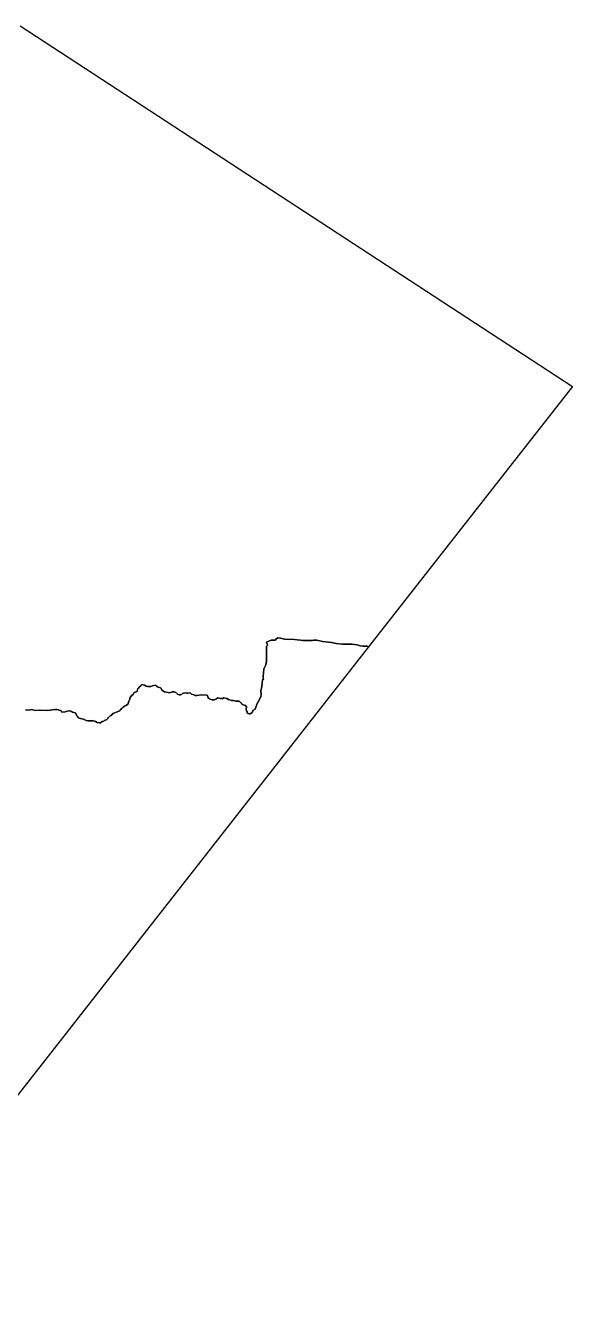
# Model space of a CAD drawing. Header units: metres. Extents: x 121090 to 122167, y 1216661 to 1217657.
# Drawn here: x 121804 to 122167, y 1216661 to 1217512 of the extents above; entities that cross this region are included whole.
import ezdxf

# ---------------------------------------------------------------- set-up
doc = ezdxf.new("R2010")
doc.units = ezdxf.units.M

msp = doc.modelspace()

# ---------------------------------------------------------------- linework, layer by layer
for points in [[(121800.7517, 1217512.2248), (122166.8854, 1217273.1284), (122031.7939, 1217100.6467), (122030.856, 1217100.9276), (122028.7742, 1217100.8948), (122028.1379, 1217101.0693), (122026.1378, 1217101.1147), (122024.1523, 1217101.7999), (122020.5631, 1217102.3615), (122014.5576, 1217102.2576), (122010.2449, 1217102.6755), (122007.1375, 1217103.3062), (122001.1501, 1217104.0023), (121997.5682, 1217104.8838), (121995.1682, 1217104.9382), (121994.6009, 1217104.6309), (121989.5627, 1217104.8252), (121988.199, 1217104.696), (121986.6063, 1217105.0523), (121984.5262, 1217105.0995), (121982.6135, 1217105.4629), (121976.1316, 1217105.5299), (121973.426, 1217106.2315), (121971.6697, 1217106.4314), (121970.1279, 1217105.5058), (121970.0351, 1217104.9477), (121967.0751, 1217105.0147), (121964.0025, 1217103.6436), (121964.5334, 1217102.3509), (121965.0007, 1217101.78), (121964.1844, 1217101.0782), (121964.0378, 1217091.0762), (121963.7433, 1217088.6817), (121962.4035, 1217086.0706), (121962.2963, 1217084.8724), (121962.0473, 1217084.4779), (121961.9474, 1217080.0778), (121962.1639, 1217079.0324), (121961.3531, 1217078.5705), (121961.0969, 1217074.334), (121960.3099, 1217071.3903), (121960.4936, 1217068.9049), (121960.2246, 1217067.6303), (121959.5392, 1217065.6447), (121957.7085, 1217062.5646), (121956.9666, 1217060.2903), (121956.8541, 1217060.1827), (121956.676, 1217059.3863), (121956.5105, 1217059.15), (121955.0506, 1217058.3026), (121954.7869, 1217057.268), (121954.5397, 1217056.9535), (121953.3197, 1217056.1007), (121952.5197, 1217056.1188), (121951.9634, 1217056.2915), (121951.336, 1217056.866), (121951.1942, 1217057.6697), (121950.8796, 1217057.9169), (121950.5923, 1217059.3642), (121950.5995, 1217059.6842), (121950.9304, 1217060.1569), (121950.8667, 1217060.8788), (121950.083, 1217061.6169), (121947.8593, 1217062.3877), (121947.5556, 1217063.1149), (121947.1647, 1217063.524), (121946.2228, 1217064.3458), (121945.9046, 1217064.433), (121943.7446, 1217064.482), (121942.3136, 1217064.9147), (121940.8718, 1217064.8673), (121939.8445, 1217065.4508), (121938.8081, 1217065.6345), (121937.7808, 1217066.2181), (121935.8698, 1217066.6616), (121935.0625, 1217066.3597), (121933.3807, 1217066.3178), (121931.7098, 1217066.7558), (121930.9752, 1217066.1322), (121929.439, 1217065.4466), (121927.999, 1217065.4792), (121926.6461, 1217065.8301), (121925.857, 1217066.3282), (121925.1569, 1217067.2246), (121924.9405, 1217068.27), (121924.6278, 1217068.5972), (121920.8695, 1217068.7625), (121917.895, 1217068.1896), (121916.855, 1217068.2131), (121915.9877, 1217068.7931), (121914.3931, 1217069.0693), (121913.5331, 1217069.9693), (121911.7712, 1217069.9292), (121911.3676, 1217069.7783), (121910.1711, 1217069.9655), (121909.1276, 1217069.8291), (121908.3203, 1217069.5272), (121907.8294, 1217069.0581), (121907.0204, 1217068.6762), (121906.1403, 1217068.6961), (121905.113, 1217069.2797), (121904.0147, 1217070.2651), (121902.8238, 1217070.6923), (121901.6219, 1217070.6395), (121900.0893, 1217070.1139), (121896.3419, 1217070.7593), (121894.6854, 1217071.8373), (121894.309, 1217072.8864), (121893.8399, 1217073.3773), (121891.5326, 1217073.9899), (121891.147, 1217074.6389), (121890.3579, 1217075.1371), (121888.5089, 1217074.7788), (121887.2979, 1217074.326), (121885.1361, 1217074.2949), (121884.2597, 1217074.4749), (121883.2342, 1217075.1385), (121881.4815, 1217075.4984), (121880.9106, 1217075.0311), (121880.7415, 1217074.6347), (121879.767, 1217074.0165), (121879.1851, 1217073.0692), (121878.7816, 1217072.9182), (121878.2617, 1217071.1691), (121877.6108, 1217070.7035), (121876.2417, 1217070.3343), (121875.4872, 1217068.8307), (121874.4309, 1217068.1343), (121874.3382, 1217067.576), (121873.7691, 1217067.1887), (121873.6019, 1217066.8723), (121873.3238, 1217065.1977), (121872.9111, 1217064.6468), (121872.3094, 1217062.8196), (121871.0803, 1217061.5667), (121869.6294, 1217061.1194), (121869.2149, 1217060.4884), (121868.5695, 1217060.2628), (121868.3986, 1217059.7865), (121867.8367, 1217059.7192), (121867.5805, 1217059.0046), (121867.0132, 1217058.6973), (121866.7587, 1217058.0628), (121865.5496, 1217057.6899), (121865.2223, 1217057.3772), (121864.4987, 1217057.2336), (121863.606, 1217056.6935), (121862.2369, 1217056.3242), (121861.8242, 1217055.7733), (121861.4206, 1217055.6224), (121861.006, 1217054.9915), (121860.117, 1217054.6114), (121859.6225, 1217053.9823), (121859.137, 1217053.7532), (121858.6335, 1217052.724), (121858.2244, 1217052.3331), (121856.6116, 1217051.8093), (121856.1189, 1217051.2602), (121855.1553, 1217051.122), (121853.9354, 1217050.2692), (121853.4536, 1217050.2), (121851.779, 1217050.4782), (121850.5935, 1217051.1454), (121849.3989, 1217051.4125), (121849.0843, 1217051.6598), (121848.6007, 1217051.5107), (121846.5207, 1217051.5578), (121845.717, 1217051.416), (121844.5243, 1217051.7632), (121842.7024, 1217052.6049), (121839.675, 1217053.2338), (121839.3677, 1217053.801), (121838.7332, 1217054.0555), (121838.5876, 1217054.6992), (121838.2713, 1217054.8664), (121837.8931, 1217055.8355), (121837.1148, 1217056.8136), (121835.3657, 1217057.3336), (121834.8947, 1217057.7445), (121833.9438, 1217058.1662), (121831.8547, 1217057.8134), (121830.8038, 1217057.357), (121828.4801, 1217057.2495), (121828.1656, 1217057.4968), (121827.8619, 1217058.224), (121827.5455, 1217058.3913), (121825.1582, 1217059.0058), (121823.88, 1217059.1147), (121818.9, 1217058.3471), (121813.7018, 1217058.545), (121810.6563, 1217058.3739), (121808.2671, 1217058.9083), (121806.7398, 1217058.6228), (121804.2598, 1217058.679)], [(121804.2598, 1217058.679), (121806.7398, 1217058.6228), (121808.2671, 1217058.9083), (121810.6563, 1217058.3739), (121813.7018, 1217058.545), (121818.9, 1217058.3471), (121823.88, 1217059.1147), (121825.1582, 1217059.0058), (121827.5455, 1217058.3913), (121827.8619, 1217058.224), (121828.1656, 1217057.4968), (121828.4801, 1217057.2495), (121830.8038, 1217057.357), (121831.8547, 1217057.8134), (121833.9438, 1217058.1662), (121834.8947, 1217057.7445), (121835.3657, 1217057.3336), (121837.1148, 1217056.8136), (121837.8931, 1217055.8355), (121838.2713, 1217054.8664), (121838.5876, 1217054.6992), (121838.7332, 1217054.0555), (121839.3677, 1217053.801), (121839.675, 1217053.2338), (121842.7024, 1217052.6049), (121844.5243, 1217051.7632), (121845.717, 1217051.416), (121846.5207, 1217051.5578), (121848.6007, 1217051.5107), (121849.0843, 1217051.6598), (121849.3989, 1217051.4125), (121850.5935, 1217051.1454), (121851.779, 1217050.4782), (121853.4536, 1217050.2), (121853.9354, 1217050.2692), (121855.1553, 1217051.122), (121856.1189, 1217051.2602), (121856.6116, 1217051.8093), (121858.2244, 1217052.3331), (121858.6335, 1217052.724), (121859.137, 1217053.7532), (121859.6225, 1217053.9823), (121860.117, 1217054.6114), (121861.006, 1217054.9915), (121861.4206, 1217055.6224), (121861.8242, 1217055.7733), (121862.2369, 1217056.3242), (121863.606, 1217056.6935), (121864.4987, 1217057.2336), (121865.2223, 1217057.3772), (121865.5496, 1217057.6899), (121866.7587, 1217058.0628), (121867.0132, 1217058.6973), (121867.5805, 1217059.0046), (121867.8367, 1217059.7192), (121868.3986, 1217059.7865), (121868.5695, 1217060.2628), (121869.2149, 1217060.4884), (121869.6294, 1217061.1194), (121871.0803, 1217061.5667), (121872.3094, 1217062.8196), (121872.9111, 1217064.6468), (121873.3238, 1217065.1977), (121873.6019, 1217066.8723), (121873.7691, 1217067.1887), (121874.3382, 1217067.576), (121874.4309, 1217068.1343), (121875.4872, 1217068.8307), (121876.2417, 1217070.3343), (121877.6108, 1217070.7035), (121878.2617, 1217071.1691), (121878.7816, 1217072.9182), (121879.1851, 1217073.0692), (121879.767, 1217074.0165), (121880.7415, 1217074.6347), (121880.9106, 1217075.0311), (121881.4815, 1217075.4984), (121883.2342, 1217075.1385), (121884.2597, 1217074.4749), (121885.1361, 1217074.2949), (121887.2979, 1217074.326), (121888.5089, 1217074.7788), (121890.3579, 1217075.1371), (121891.147, 1217074.6389), (121891.5326, 1217073.9899), (121893.8399, 1217073.3773), (121894.309, 1217072.8864), (121894.6854, 1217071.8373), (121896.3419, 1217070.7593), (121900.0893, 1217070.1139), (121901.6219, 1217070.6395), (121902.8238, 1217070.6923), (121904.0147, 1217070.2651), (121905.113, 1217069.2797), (121906.1403, 1217068.6961), (121907.0204, 1217068.6762), (121907.8294, 1217069.0581), (121908.3203, 1217069.5272), (121909.1276, 1217069.8291), (121910.1711, 1217069.9655), (121911.3676, 1217069.7783), (121911.7712, 1217069.9292), (121913.5331, 1217069.9693), (121914.3931, 1217069.0693), (121915.9877, 1217068.7931), (121916.855, 1217068.2131), (121917.895, 1217068.1896), (121920.8695, 1217068.7625), (121924.6278, 1217068.5972), (121924.9405, 1217068.27), (121925.1569, 1217067.2246), (121925.857, 1217066.3282), (121926.6461, 1217065.8301), (121927.999, 1217065.4792), (121929.439, 1217065.4466), (121930.9752, 1217066.1322), (121931.7098, 1217066.7558), (121933.3807, 1217066.3178), (121935.0625, 1217066.3597), (121935.8698, 1217066.6616), (121937.7808, 1217066.2181), (121938.8081, 1217065.6345), (121939.8445, 1217065.4508), (121940.8718, 1217064.8673), (121942.3136, 1217064.9147), (121943.7446, 1217064.482), (121945.9046, 1217064.433), (121946.2228, 1217064.3458), (121947.1647, 1217063.524), (121947.5556, 1217063.1149), (121947.8593, 1217062.3877), (121950.083, 1217061.6169), (121950.8667, 1217060.8788), (121950.9304, 1217060.1569), (121950.5995, 1217059.6842), (121950.5923, 1217059.3642), (121950.8796, 1217057.9169), (121951.1942, 1217057.6697), (121951.336, 1217056.866), (121951.9634, 1217056.2915), (121952.5197, 1217056.1188), (121953.3197, 1217056.1007), (121954.5397, 1217056.9535), (121954.7869, 1217057.268), (121955.0506, 1217058.3026), (121956.5105, 1217059.15), (121956.676, 1217059.3863), (121956.8541, 1217060.1827), (121956.9666, 1217060.2903), (121957.7085, 1217062.5646), (121959.5392, 1217065.6447), (121960.2246, 1217067.6303), (121960.4936, 1217068.9049), (121960.3099, 1217071.3903), (121961.0969, 1217074.334), (121961.3531, 1217078.5705), (121962.1639, 1217079.0324), (121961.9474, 1217080.0778), (121962.0473, 1217084.4779), (121962.2963, 1217084.8724), (121962.4035, 1217086.0706), (121963.7433, 1217088.6817), (121964.0378, 1217091.0762), (121964.1844, 1217101.0782), (121965.0007, 1217101.78), (121964.5334, 1217102.3509), (121964.0025, 1217103.6436), (121967.0751, 1217105.0147), (121970.0351, 1217104.9477), (121970.1279, 1217105.5058), (121971.6697, 1217106.4314), (121973.426, 1217106.2315), (121976.1316, 1217105.5299), (121982.6135, 1217105.4629), (121984.5262, 1217105.0995), (121986.6063, 1217105.0523), (121988.199, 1217104.696), (121989.5627, 1217104.8252), (121994.6009, 1217104.6309), (121995.1682, 1217104.9382), (121997.5682, 1217104.8838), (122001.1501, 1217104.0023), (122007.1375, 1217103.3062), (122010.2449, 1217102.6755), (122014.5576, 1217102.2576), (122020.5631, 1217102.3615), (122024.1523, 1217101.7999), (122026.1378, 1217101.1147), (122028.1379, 1217101.0693), (122028.7742, 1217100.8948), (122030.856, 1217100.9276), (122031.7939, 1217100.6467), (122031.7939, 1217100.6467), (121687.8174, 1216661.4671)]]:
    msp.add_lwpolyline(points)

doc.saveas('drawing.dxf')
